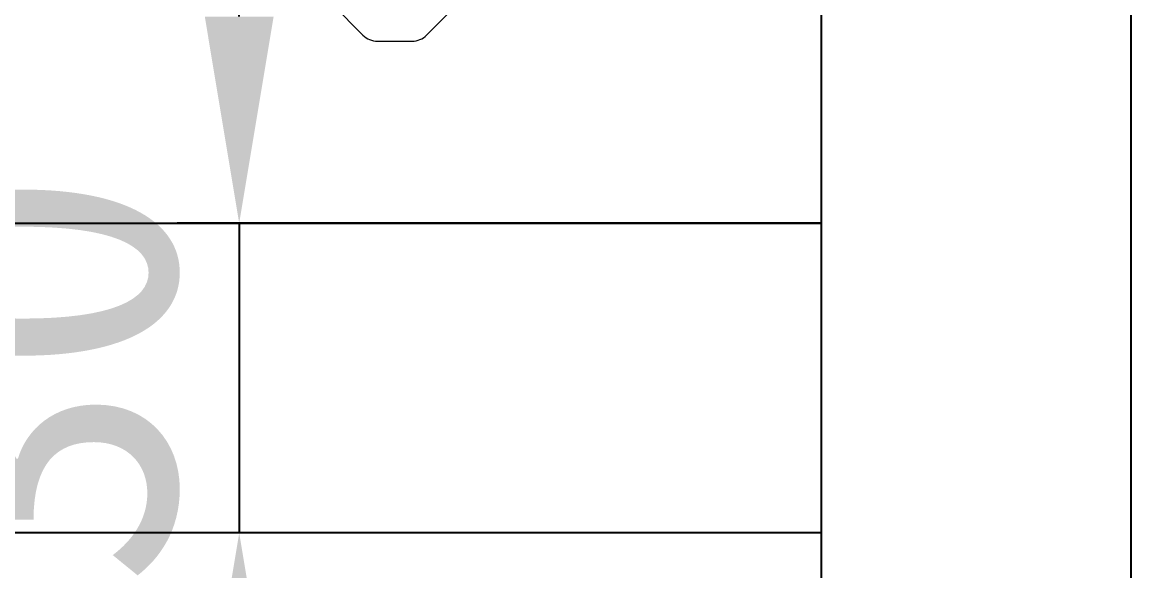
# Model space of a CAD drawing. Header units: millimetres. Extents: x -3630 to 1270, y -52213 to -49192.
# Drawn here: x -1351.1 to -1243.7, y -51789.1 to -51736 of the extents above; entities that cross this region are included whole.
import ezdxf

# ---------------------------------------------------------------- set-up
doc = ezdxf.new("R2010")
doc.units = ezdxf.units.MM
doc.linetypes.add('CENTER', pattern=[2, 1.25, -0.25, 0.25, -0.25])
doc.layers.add('1', color=1, linetype='CENTER')
doc.styles.add('HZ', font='')
doc.styles.get('HZ').set_extended_font_data('SimSun')
doc.dimstyles.new('30', dxfattribs={"dimtxt": 30, "dimasz": 20, "dimexe": 6, "dimexo": 0, "dimgap": 6, "dimtad": 1, "dimtoh": 1, "dimdec": 1, "dimzin": 9, "dimdsep": 46, "dimtxsty": 'HZ', "dimcen": 0, "dimclrd": 1, "dimclre": 1, "dimclrt": 1, "dimadec": 0, "dimazin": 0, "dimtfac": 1, "dimtdec": 1, "dimtmove": 0, "dimatfit": 3, "dimfxl": 1, "dimlwd": -1, "dimlwe": -1, "dimarcsym": 0})

# ---------------------------------------------------------------- blocks, each defined once
blk = doc.blocks.new('*D87')
at = {"color": 1, "transparency": 16777216}
for p, q in [((-1330.10589016224, -51735.4649434102), (-1330.10589016224, -51715.4649434102)), ((-1273.749771575364, -51755.4649434102), (-1336.10589016224, -51755.4649434102)), ((-1330.10589016224, -51755.4649434102), (-1330.10589016224, -51785.4649434102)), ((-1273.749771575364, -51785.4649434102), (-1336.10589016224, -51785.4649434102)), ((-1330.10589016224, -51805.4649434102), (-1330.10589016224, -51825.4649434102))]:
    blk.add_line(p, q, dxfattribs=at)
for points in [[(-1333.439223495573, -51735.4649434102), (-1326.772556828906, -51735.4649434102), (-1330.10589016224, -51755.4649434102)], [(-1333.439223495573, -51805.4649434102), (-1326.772556828906, -51805.4649434102), (-1330.10589016224, -51785.4649434102)]]:
    blk.add_solid(points, dxfattribs=at)
at = {"layer": 'Defpoints', "color": 0, "transparency": 16777216}
for p in [(-1273.749771575364, -51755.4649434102), (-1330.10589016224, -51785.4649434102), (-1273.749771575364, -51785.4649434102)]:
    blk.add_point(p, dxfattribs=at)
at = {"color": 1, "transparency": 16777216, "insert": (-1351.105890162254, -51770.46494341019), "char_height": 30, "attachment_point": 5, "rotation": 90, "style": 'HZ'}
blk.add_mtext('30', dxfattribs=at)
blk = doc.blocks.new('IOT控制器')
at = {"layer": '1', "color": 7, "linetype": 'Continuous', "lineweight": 18}
for p, q in [((721.2556906697471, 503.2142779780103), (724.1699042321204, 500.3000644156373)), ((730.3414771073737, 500.3000644156373), (733.2556906697471, 503.2142779780103)), ((725.5841177944937, 499.7142779780103), (728.927263545004, 499.7142779780103))]:
    blk.add_line(p, q, dxfattribs=at)
for centre, start, end in [((725.5841177944937, 501.7142779780103), 225, 270), ((728.927263545004, 501.7142779780103), 270, 315)]:
    blk.add_arc(centre, 2, start, end, dxfattribs=at)

msp = doc.modelspace()

# ---------------------------------------------------------------- linework, layer by layer
msp.add_line((-1273.749771575363, -51364.95915058594), (-1273.749771575363, -52014.95915058597))
at = {"color": 7}
for p, q in [((-1518.396303276284, -51755.46494341017), (-1273.749771575363, -51755.46494341017)), ((-1273.749771575363, -51785.46494341017), (-1518.396303276284, -51785.46494341017))]:
    msp.add_line(p, q, dxfattribs=at)
msp.add_lwpolyline([(-1703.749771575363, -51334.95915058594), (-1243.749771575363, -51334.95915058594), (-1243.749771575363, -52044.95915058594), (-1703.749771575363, -52044.95915058594)], close=True)

# ---------------------------------------------------------------- block references
msp.add_blockref('IOT控制器', (-2042.296373424809, -52237.56385122116))

# ---------------------------------------------------------------- dimensions: what is measured, and where the dimension line sits
dim = msp.add_linear_dim(base=(-1330.10589016224, -51785.4649434102), p1=(-1273.749771575363, -51755.46494341017), p2=(-1273.749771575363, -51785.46494341017), angle=90, dimstyle='30')
dim.commit()
dim.dimension.update_dxf_attribs({"geometry": '*D87', "text_midpoint": (-1330.105890162254, -51770.46494341019), "dimtype": 160})

doc.saveas('drawing.dxf')
